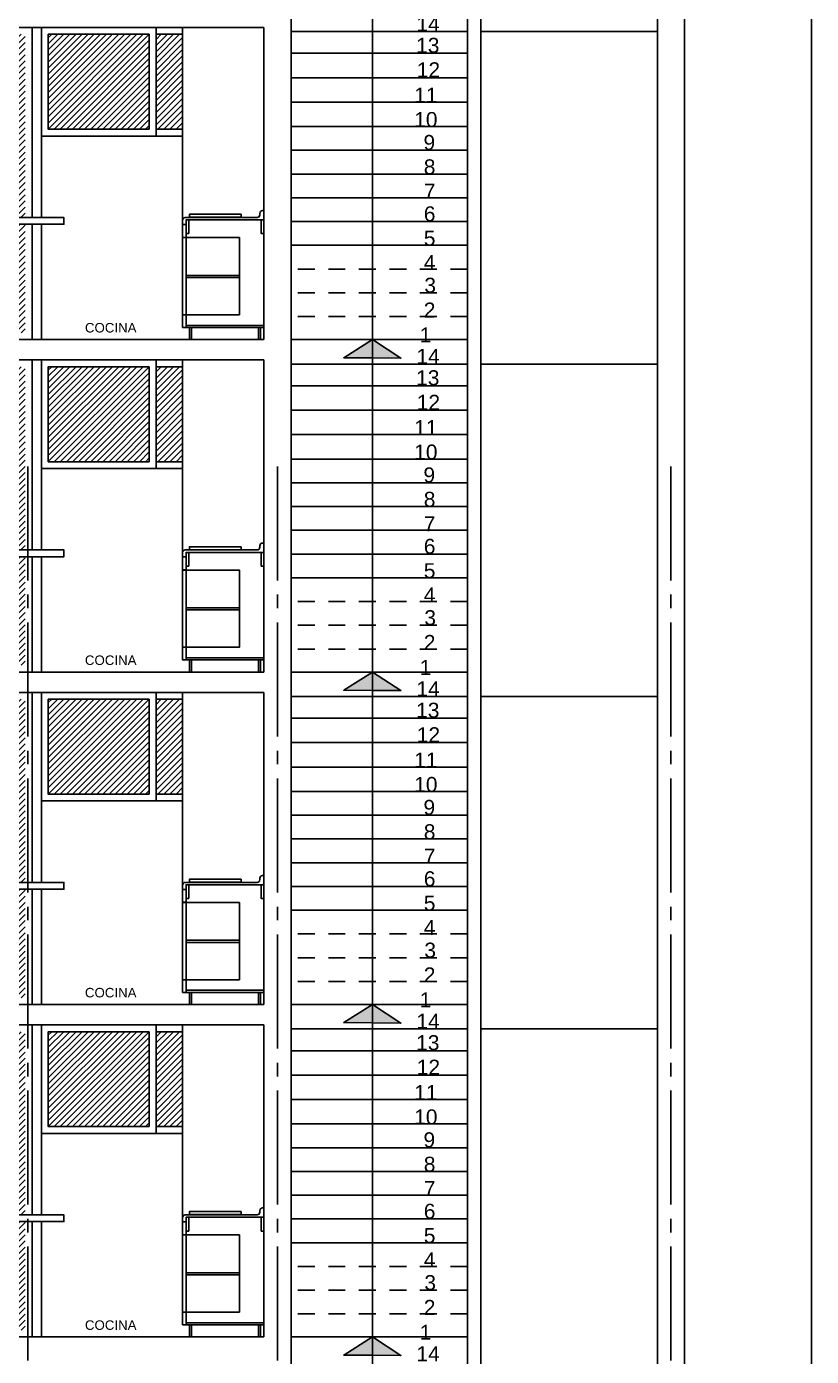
# Model space of a CAD drawing. Header units: millimetres. Extents: x 1217 to 2428, y 234 to 779.
# Drawn here: x 2241.82 to 2247.61, y 394.41 to 404.21 of the extents above; entities that cross this region are included whole.
import ezdxf

# ---------------------------------------------------------------- set-up
doc = ezdxf.new("R2010")
doc.units = ezdxf.units.MM
doc.linetypes.add('ACAD_ISO04W100', pattern=[30, 24, -3, 0, -3])
doc.linetypes.add('HIDDEN2', pattern=[0.1875, 0.125, -0.0625])
for name, color, linetype in [('0.1', 251, 'Continuous'), ('0.2', 2, 'Continuous'), ('0.3', 6, 'Continuous'), ('ARTEFACTOS', 4, 'Continuous'), ('Ejes', 8, 'Continuous'), ('estructura', 3, 'Continuous'), ('Muebles', 8, 'Continuous'), ('MURO', 5, 'Continuous'), ('Texto', 1, 'Continuous')]:
    doc.layers.add(name, color=color, linetype=linetype)
doc.styles.get("Standard").update_dxf_attribs({"font": 'arial.ttf'})

msp = doc.modelspace()

# ---------------------------------------------------------------- hatches: boundary and pattern name
at = {"layer": '0.1', "ltscale": 3}
h = msp.add_hatch(dxfattribs=at)
h.set_pattern_fill('ANSI31', color=256, scale=0.01)
h.set_pattern_definition([(45, (422.33998, -295.273548), (-0.0224506403, 0.0224506403), [])])
h.paths.add_polyline_path([(2240.28961, 404.15099), (2240.07395, 404.15099), (2240.07395, 402.72581), (2240.28961, 402.72581)])
h.paths.add_polyline_path([(2241.67351, 404.15099), (2240.33961, 404.15099), (2240.33961, 402.72581), (2240.6335, 402.72581, -0.3308107), (2240.69209, 402.68579), (2240.69209, 402.45486), (2240.75706, 402.45486, -1), (2240.75706, 402.41691), (2240.75706, 401.95099), (2241.67351, 401.95099)])
h.paths.add_polyline_path([(2241.81152, 404.15099), (2241.67351, 404.15099), (2241.67351, 401.95099), (2241.81152, 401.95099), (2241.81152, 402.75099), (2241.69651, 402.75099), (2241.69651, 402.80099), (2241.81152, 402.80099)])
h.paths.add_polyline_path([(2242.7263, 404.15099), (2241.98152, 404.15099), (2241.98152, 403.45099), (2242.7263, 403.45099)])
h.paths.add_polyline_path([(2242.97135, 404.15099), (2242.7763, 404.15099), (2242.7763, 403.45099), (2242.97135, 403.45099)])
h = msp.add_hatch(dxfattribs=at)
h.set_pattern_fill('ANSI31', color=256, scale=0.01)
h.set_pattern_definition([(45, (422.33998, -297.723548), (-0.0224506403, 0.0224506403), [])])
h.paths.add_polyline_path([(2240.28961, 401.70099), (2240.07395, 401.70099), (2240.07395, 400.27581), (2240.28961, 400.27581)])
h.paths.add_polyline_path([(2241.67351, 401.70099), (2240.33961, 401.70099), (2240.33961, 400.27581), (2240.6335, 400.27581, -0.3308107), (2240.69209, 400.23579), (2240.69209, 400.00486), (2240.75706, 400.00486, -1), (2240.75706, 399.96691), (2240.75706, 399.50099), (2241.67351, 399.50099)])
h.paths.add_polyline_path([(2241.81152, 401.70099), (2241.67351, 401.70099), (2241.67351, 399.50099), (2241.81152, 399.50099), (2241.81152, 400.30099), (2241.69651, 400.30099), (2241.69651, 400.35099), (2241.81152, 400.35099)])
h.paths.add_polyline_path([(2242.7263, 401.70099), (2241.98152, 401.70099), (2241.98152, 401.00099), (2242.7263, 401.00099)])
h.paths.add_polyline_path([(2242.97135, 401.70099), (2242.7763, 401.70099), (2242.7763, 401.00099), (2242.97135, 401.00099)])
h = msp.add_hatch(dxfattribs=at)
h.set_pattern_fill('ANSI31', color=256, scale=0.01)
h.set_pattern_definition([(45, (422.33998, -300.173548), (-0.0224506403, 0.0224506403), [])])
h.paths.add_polyline_path([(2240.28961, 399.25099), (2240.07395, 399.25099), (2240.07395, 397.82581), (2240.28961, 397.82581)])
h.paths.add_polyline_path([(2241.67351, 399.25099), (2240.33961, 399.25099), (2240.33961, 397.82581), (2240.6335, 397.82581, -0.3308107), (2240.69209, 397.78579), (2240.69209, 397.55486), (2240.75706, 397.55486, -1), (2240.75706, 397.51691), (2240.75706, 397.05099), (2241.67351, 397.05099)])
h.paths.add_polyline_path([(2241.81152, 399.25099), (2241.67351, 399.25099), (2241.67351, 397.05099), (2241.81152, 397.05099), (2241.81152, 397.85099), (2241.69651, 397.85099), (2241.69651, 397.90099), (2241.81152, 397.90099)])
h.paths.add_polyline_path([(2242.7263, 399.25099), (2241.98152, 399.25099), (2241.98152, 398.55099), (2242.7263, 398.55099)])
h.paths.add_polyline_path([(2242.97135, 399.25099), (2242.7763, 399.25099), (2242.7763, 398.55099), (2242.97135, 398.55099)])
h = msp.add_hatch(dxfattribs=at)
h.set_pattern_fill('ANSI31', color=256, scale=0.01)
h.set_pattern_definition([(45, (422.33998, -302.62355), (-0.0224506403, 0.0224506403), [])])
h.paths.add_polyline_path([(2240.28961, 396.80099), (2240.07395, 396.80099), (2240.07395, 395.37581), (2240.28961, 395.37581)])
h.paths.add_polyline_path([(2241.67351, 396.80099), (2240.33961, 396.80099), (2240.33961, 395.37581), (2240.6335, 395.37581, -0.3308107), (2240.69209, 395.33579), (2240.69209, 395.10486), (2240.75706, 395.10486, -1), (2240.75706, 395.06691), (2240.75706, 394.60099), (2241.67351, 394.60099)])
h.paths.add_polyline_path([(2241.81152, 396.80099), (2241.67351, 396.80099), (2241.67351, 394.60099), (2241.81152, 394.60099), (2241.81152, 395.40099), (2241.69651, 395.40099), (2241.69651, 395.45099), (2241.81152, 395.45099)])
h.paths.add_polyline_path([(2242.7263, 396.80099), (2241.98152, 396.80099), (2241.98152, 396.10099), (2242.7263, 396.10099)])
h.paths.add_polyline_path([(2242.97135, 396.80099), (2242.7763, 396.80099), (2242.7763, 396.10099), (2242.97135, 396.10099)])
at = {"layer": 'Muebles', "linetype": 'ByBlock'}
h = msp.add_hatch(color=256, dxfattribs=at)
h.paths.add_polyline_path([(2244.58119, 401.76471), (2244.37014, 401.76618), (2244.37108, 401.90099)])
h.paths.add_polyline_path([(2244.37108, 401.90099), (2244.37014, 401.76618), (2244.1591, 401.76765)])
h = msp.add_hatch(color=256, dxfattribs=at)
h.paths.add_polyline_path([(2244.58119, 399.31471), (2244.37014, 399.31618), (2244.37108, 399.45099)])
h.paths.add_polyline_path([(2244.37108, 399.45099), (2244.37014, 399.31618), (2244.1591, 399.31765)])
h = msp.add_hatch(color=256, dxfattribs=at)
h.paths.add_polyline_path([(2244.58119, 396.86471), (2244.37014, 396.86618), (2244.37108, 397.00099)])
h.paths.add_polyline_path([(2244.37108, 397.00099), (2244.37014, 396.86618), (2244.1591, 396.86765)])
h = msp.add_hatch(color=256, dxfattribs=at)
h.paths.add_polyline_path([(2244.58119, 394.41471), (2244.37014, 394.41618), (2244.37108, 394.55099)])
h.paths.add_polyline_path([(2244.37108, 394.55099), (2244.37014, 394.41618), (2244.1591, 394.41765)])

# ---------------------------------------------------------------- linework, layer by layer
at = {"layer": '0.1', "ltscale": 3}
msp.add_lwpolyline([(2247.60666, 377.15066), (2247.60666, 438.10099)], dxfattribs=at)
at = {"layer": '0.1', "ltscale": 3, "elevation": 0}
for points in [[(2244.37108, 401.87099), (2244.37108, 404.35099)], [(2242.97135, 403.40099), (2241.93152, 403.40099), (2241.93152, 404.20099), (2243.57108, 404.20099)], [(2242.7763, 404.20099), (2242.7763, 403.40099)], [(2244.37108, 401.89099), (2244.3714, 404.23617)], [(2245.17108, 404.17099), (2246.47108, 404.17099)], [(2245.17108, 404.17099), (2246.47108, 404.17099)], [(2242.7263, 403.45099), (2241.98152, 403.45099), (2241.98152, 404.15099), (2242.7263, 404.15099)], [(2242.7263, 404.15099), (2242.7263, 403.45099)], [(2242.7763, 404.15099), (2242.97135, 404.15099)], [(2242.97135, 403.45099), (2242.7763, 403.45099)], [(2244.37108, 399.42099), (2244.37108, 401.90099)], [(2242.97135, 400.95099), (2241.93152, 400.95099), (2241.93152, 401.75099), (2243.57108, 401.75099)], [(2242.7763, 401.75099), (2242.7763, 400.95099)], [(2244.37108, 399.44099), (2244.3714, 401.78617)], [(2245.17108, 401.72099), (2246.47108, 401.72099)], [(2245.17108, 401.72099), (2246.47108, 401.72099)], [(2242.7263, 401.00099), (2241.98152, 401.00099), (2241.98152, 401.70099), (2242.7263, 401.70099)], [(2242.7263, 401.70099), (2242.7263, 401.00099)], [(2242.7763, 401.70099), (2242.97135, 401.70099)], [(2242.97135, 401.00099), (2242.7763, 401.00099)], [(2244.37108, 396.97099), (2244.37108, 399.45099)], [(2242.97135, 398.50099), (2241.93152, 398.50099), (2241.93152, 399.30099), (2243.57108, 399.30099)], [(2242.7763, 399.30099), (2242.7763, 398.50099)], [(2244.37108, 396.99099), (2244.3714, 399.33617)], [(2245.17108, 399.27099), (2246.47108, 399.27099)], [(2245.17108, 399.27099), (2246.47108, 399.27099)], [(2242.7263, 398.55099), (2241.98152, 398.55099), (2241.98152, 399.25099), (2242.7263, 399.25099)], [(2242.7263, 399.25099), (2242.7263, 398.55099)], [(2242.7763, 399.25099), (2242.97135, 399.25099)], [(2242.97135, 398.55099), (2242.7763, 398.55099)], [(2244.37108, 394.52099), (2244.37108, 397.00099)], [(2242.97135, 396.05099), (2241.93152, 396.05099), (2241.93152, 396.85099), (2243.57108, 396.85099)], [(2242.7763, 396.85099), (2242.7763, 396.05099)], [(2244.37108, 394.54099), (2244.3714, 396.88617)], [(2245.17108, 396.82099), (2246.47108, 396.82099)], [(2245.17108, 396.82099), (2246.47108, 396.82099)], [(2242.7263, 396.10099), (2241.98152, 396.10099), (2241.98152, 396.80099), (2242.7263, 396.80099)], [(2242.7263, 396.80099), (2242.7263, 396.10099)], [(2242.7763, 396.80099), (2242.97135, 396.80099)], [(2242.97135, 396.10099), (2242.7763, 396.10099)], [(2244.37108, 392.07099), (2244.37108, 394.55099)], [(2244.37108, 392.09099), (2244.3714, 394.43617)]]:
    msp.add_lwpolyline(points, dxfattribs=at)
at = {"layer": '0.1', "linetype": 'HIDDEN2', "elevation": 0}
for points in [[(2245.07108, 402.42099), (2243.77108, 402.42099)], [(2245.07108, 402.24599), (2243.77108, 402.24599)], [(2245.07108, 402.07099), (2243.77108, 402.07099)], [(2245.07108, 399.97099), (2243.77108, 399.97099)], [(2245.07108, 399.79599), (2243.77108, 399.79599)], [(2245.07108, 399.62099), (2243.77108, 399.62099)], [(2245.07108, 397.52099), (2243.77108, 397.52099)], [(2245.07108, 397.34599), (2243.77108, 397.34599)], [(2245.07108, 397.17099), (2243.77108, 397.17099)], [(2245.07108, 395.07099), (2243.77108, 395.07099)], [(2245.07108, 394.89599), (2243.77108, 394.89599)], [(2245.07108, 394.72099), (2243.77108, 394.72099)]]:
    msp.add_lwpolyline(points, dxfattribs=at)
at = {"layer": '0.2', "ltscale": 3, "elevation": 0}
for points in [[(2241.86152, 404.20099), (2241.86152, 402.80099)], [(2241.93152, 404.20099), (2241.93152, 402.80099)], [(2242.97135, 402.78074), (2242.97135, 404.20099)], [(2245.07108, 404.17099), (2243.77108, 404.17099)], [(2245.07108, 404.01099), (2243.77108, 404.01099)], [(2245.07108, 403.83099), (2243.77108, 403.83099)], [(2245.07108, 403.65099), (2243.77108, 403.65099)], [(2241.86152, 402.75099), (2241.86152, 401.90099)], [(2241.93152, 402.75099), (2241.93152, 401.90099)], [(2245.07108, 401.90099), (2243.77108, 401.90099)], [(2241.86152, 401.75099), (2241.86152, 400.35099)], [(2241.93152, 401.75099), (2241.93152, 400.35099)], [(2242.97135, 400.33074), (2242.97135, 401.75099)], [(2245.07108, 401.72099), (2243.77108, 401.72099)], [(2245.07108, 401.56099), (2243.77108, 401.56099)], [(2245.07108, 401.38099), (2243.77108, 401.38099)], [(2245.07108, 401.20099), (2243.77108, 401.20099)], [(2241.86152, 400.30099), (2241.86152, 399.45099)], [(2241.93152, 400.30099), (2241.93152, 399.45099)], [(2245.07108, 399.45099), (2243.77108, 399.45099)], [(2241.86152, 399.30099), (2241.86152, 397.90099)], [(2241.93152, 399.30099), (2241.93152, 397.90099)], [(2242.97135, 397.88074), (2242.97135, 399.30099)], [(2245.07108, 399.27099), (2243.77108, 399.27099)], [(2245.07108, 399.11099), (2243.77108, 399.11099)], [(2245.07108, 398.93099), (2243.77108, 398.93099)], [(2245.07108, 398.75099), (2243.77108, 398.75099)], [(2241.86152, 397.85099), (2241.86152, 397.00099)], [(2241.93152, 397.85099), (2241.93152, 397.00099)], [(2245.07108, 397.00099), (2243.77108, 397.00099)], [(2241.86152, 396.85099), (2241.86152, 395.45099)], [(2241.93152, 396.85099), (2241.93152, 395.45099)], [(2242.97135, 395.43074), (2242.97135, 396.85099)], [(2245.07108, 396.82099), (2243.77108, 396.82099)], [(2245.07108, 396.66099), (2243.77108, 396.66099)], [(2245.07108, 396.48099), (2243.77108, 396.48099)], [(2245.07108, 396.30099), (2243.77108, 396.30099)], [(2241.86152, 395.40099), (2241.86152, 394.55099)], [(2241.93152, 395.40099), (2241.93152, 394.55099)], [(2245.07108, 394.55099), (2243.77108, 394.55099)]]:
    msp.add_lwpolyline(points, dxfattribs=at)
at = {"layer": '0.2', "elevation": 0}
for points in [[(2243.40279, 402.82485), (2243.02177, 402.82485), (2243.02177, 402.8025), (2243.40279, 402.8025)], [(2242.97135, 402.08413), (2242.99667, 402.08413), (2242.99667, 402.65263), (2242.97135, 402.65263)], [(2242.97151, 402.65263), (2243.39013, 402.65263), (2243.39013, 402.08413), (2242.97151, 402.08413)], [(2243.40279, 400.37485), (2243.02177, 400.37485), (2243.02177, 400.3525), (2243.40279, 400.3525)], [(2242.97135, 399.63413), (2242.99667, 399.63413), (2242.99667, 400.20263), (2242.97135, 400.20263)], [(2242.97151, 400.20263), (2243.39013, 400.20263), (2243.39013, 399.63413), (2242.97151, 399.63413)], [(2243.40279, 397.92485), (2243.02177, 397.92485), (2243.02177, 397.9025), (2243.40279, 397.9025)], [(2242.97135, 397.18413), (2242.99667, 397.18413), (2242.99667, 397.75263), (2242.97135, 397.75263)], [(2242.97151, 397.75263), (2243.39013, 397.75263), (2243.39013, 397.18413), (2242.97151, 397.18413)], [(2243.40279, 395.47485), (2243.02177, 395.47485), (2243.02177, 395.4525), (2243.40279, 395.4525)], [(2242.97135, 394.73413), (2242.99667, 394.73413), (2242.99667, 395.30263), (2242.97135, 395.30263)], [(2242.97151, 395.30263), (2243.39013, 395.30263), (2243.39013, 394.73413), (2242.97151, 394.73413)]]:
    msp.add_lwpolyline(points, close=True, dxfattribs=at)
for points in [[(2243.39013, 402.35917), (2242.99667, 402.35917), (2242.99667, 402.37418), (2243.39013, 402.37418), (2243.39013, 402.35917)], [(2243.39013, 399.90917), (2242.99667, 399.90917), (2242.99667, 399.92418), (2243.39013, 399.92418), (2243.39013, 399.90917)], [(2243.39013, 397.45917), (2242.99667, 397.45917), (2242.99667, 397.47418), (2243.39013, 397.47418), (2243.39013, 397.45917)], [(2243.39013, 395.00917), (2242.99667, 395.00917), (2242.99667, 395.02418), (2243.39013, 395.02418), (2243.39013, 395.00917)]]:
    msp.add_lwpolyline(points, dxfattribs=at)
at = {"layer": '0.3'}
for p, q in [((2243.52072, 402.80099, 0), (2242.98908, 402.80099, 0)), ((2243.54098, 402.83137, 0), (2243.54098, 402.82125, 0)), ((2243.57135, 402.85163, 0), (2243.56123, 402.85163, 0)), ((2243.52072, 400.35099, 0), (2242.98908, 400.35099, 0)), ((2243.54098, 400.38137, 0), (2243.54098, 400.37125, 0)), ((2243.57135, 400.40163, 0), (2243.56123, 400.40163, 0)), ((2243.52072, 397.90099, 0), (2242.98908, 397.90099, 0)), ((2243.54098, 397.93137, 0), (2243.54098, 397.92125, 0)), ((2243.57135, 397.95163, 0), (2243.56123, 397.95163, 0)), ((2243.52072, 395.45099, 0), (2242.98908, 395.45099, 0)), ((2243.54098, 395.48137, 0), (2243.54098, 395.47125, 0)), ((2243.57135, 395.50163, 0), (2243.56123, 395.50163, 0))]:
    msp.add_line(p, q, dxfattribs=at)
at = {"layer": '0.3', "ltscale": 3, "elevation": 0}
for points in [[(2245.07108, 403.47099), (2243.77108, 403.47099)], [(2245.07108, 403.29599), (2243.77108, 403.29599)], [(2245.07108, 403.12099), (2243.77108, 403.12099)], [(2245.07108, 402.94599), (2243.77108, 402.94599)], [(2245.07108, 401.02099), (2243.77108, 401.02099)], [(2245.07108, 400.84599), (2243.77108, 400.84599)], [(2245.07108, 400.67099), (2243.77108, 400.67099)], [(2245.07108, 400.49599), (2243.77108, 400.49599)], [(2245.07108, 398.57099), (2243.77108, 398.57099)], [(2245.07108, 398.39599), (2243.77108, 398.39599)], [(2245.07108, 398.22099), (2243.77108, 398.22099)], [(2245.07108, 398.04599), (2243.77108, 398.04599)], [(2245.07108, 396.12099), (2243.77108, 396.12099)], [(2245.07108, 395.94599), (2243.77108, 395.94599)], [(2245.07108, 395.77099), (2243.77108, 395.77099)], [(2245.07108, 395.59599), (2243.77108, 395.59599)]]:
    msp.add_lwpolyline(points, dxfattribs=at)
at = {"layer": '0.3', "elevation": 0}
for points in [[(2241.69651, 402.75099), (2242.09651, 402.75099), (2242.09651, 402.80099), (2241.69651, 402.80099)], [(2243.01692, 402.68201), (2242.99667, 402.68201), (2242.99667, 402.78327), (2243.01692, 402.78327)], [(2243.57135, 402.68201), (2243.5511, 402.68201), (2243.5511, 402.78327), (2243.57135, 402.78327)], [(2242.99667, 402.74939), (2242.97135, 402.74939), (2242.97135, 402.65438), (2242.99667, 402.65438)], [(2242.99667, 402.08413), (2242.97135, 402.08413), (2242.97135, 401.99087), (2242.99667, 401.99087)], [(2241.69651, 400.30099), (2242.09651, 400.30099), (2242.09651, 400.35099), (2241.69651, 400.35099)], [(2243.01692, 400.23201), (2242.99667, 400.23201), (2242.99667, 400.33327), (2243.01692, 400.33327)], [(2243.57135, 400.23201), (2243.5511, 400.23201), (2243.5511, 400.33327), (2243.57135, 400.33327)], [(2242.99667, 400.29939), (2242.97135, 400.29939), (2242.97135, 400.20438), (2242.99667, 400.20438)], [(2242.99667, 399.63413), (2242.97135, 399.63413), (2242.97135, 399.54087), (2242.99667, 399.54087)], [(2241.69651, 397.85099), (2242.09651, 397.85099), (2242.09651, 397.90099), (2241.69651, 397.90099)], [(2243.01692, 397.78201), (2242.99667, 397.78201), (2242.99667, 397.88327), (2243.01692, 397.88327)], [(2243.57135, 397.78201), (2243.5511, 397.78201), (2243.5511, 397.88327), (2243.57135, 397.88327)], [(2242.99667, 397.84939), (2242.97135, 397.84939), (2242.97135, 397.75438), (2242.99667, 397.75438)], [(2242.99667, 397.18413), (2242.97135, 397.18413), (2242.97135, 397.09087), (2242.99667, 397.09087)], [(2241.69651, 395.40099), (2242.09651, 395.40099), (2242.09651, 395.45099), (2241.69651, 395.45099)], [(2243.01692, 395.33201), (2242.99667, 395.33201), (2242.99667, 395.43327), (2243.01692, 395.43327)], [(2243.57135, 395.33201), (2243.5511, 395.33201), (2243.5511, 395.43327), (2243.57135, 395.43327)], [(2242.99667, 395.39939), (2242.97135, 395.39939), (2242.97135, 395.30438), (2242.99667, 395.30438)], [(2242.99667, 394.73413), (2242.97135, 394.73413), (2242.97135, 394.64087), (2242.99667, 394.64087)]]:
    msp.add_lwpolyline(points, close=True, dxfattribs=at)
for points in [[(2242.99667, 402.80099), (2242.99161, 402.80099, 0.4142136), (2242.97135, 402.78074), (2242.97135, 402.74939)], [(2242.99667, 400.35099), (2242.99161, 400.35099, 0.4142136), (2242.97135, 400.33074), (2242.97135, 400.29939)], [(2242.99667, 397.90099), (2242.99161, 397.90099, 0.4142136), (2242.97135, 397.88074), (2242.97135, 397.84939)], [(2242.99667, 395.45099), (2242.99161, 395.45099, 0.4142136), (2242.97135, 395.43074), (2242.97135, 395.39939)]]:
    msp.add_lwpolyline(points, format="xyb", dxfattribs=at)
for points in [[(2242.97135, 402.74939), (2242.99667, 402.74939), (2242.99667, 402.78327)], [(2243.57135, 402.85163), (2243.57135, 402.78327), (2242.99667, 402.78327)], [(2243.57135, 401.99087), (2242.99667, 401.99087), (2242.99667, 402.00587), (2243.57135, 402.00587), (2243.57135, 401.99087)], [(2243.03768, 401.99087), (2243.02249, 401.99087), (2243.02249, 401.90099), (2243.03768, 401.90099), (2243.03768, 401.99087)], [(2243.53034, 401.99087), (2243.54553, 401.99087), (2243.54553, 401.90099), (2243.53034, 401.90099), (2243.53034, 401.99087)], [(2242.97135, 400.29939), (2242.99667, 400.29939), (2242.99667, 400.33327)], [(2243.57135, 400.40163), (2243.57135, 400.33327), (2242.99667, 400.33327)], [(2243.57135, 399.54087), (2242.99667, 399.54087), (2242.99667, 399.55587), (2243.57135, 399.55587), (2243.57135, 399.54087)], [(2243.03768, 399.54087), (2243.02249, 399.54087), (2243.02249, 399.45099), (2243.03768, 399.45099), (2243.03768, 399.54087)], [(2243.53034, 399.54087), (2243.54553, 399.54087), (2243.54553, 399.45099), (2243.53034, 399.45099), (2243.53034, 399.54087)], [(2242.97135, 397.84939), (2242.99667, 397.84939), (2242.99667, 397.88327)], [(2243.57135, 397.95163), (2243.57135, 397.88327), (2242.99667, 397.88327)], [(2243.57135, 397.09087), (2242.99667, 397.09087), (2242.99667, 397.10587), (2243.57135, 397.10587), (2243.57135, 397.09087)], [(2243.03768, 397.09087), (2243.02249, 397.09087), (2243.02249, 397.00099), (2243.03768, 397.00099), (2243.03768, 397.09087)], [(2243.53034, 397.09087), (2243.54553, 397.09087), (2243.54553, 397.00099), (2243.53034, 397.00099), (2243.53034, 397.09087)], [(2242.97135, 395.39939), (2242.99667, 395.39939), (2242.99667, 395.43327)], [(2243.57135, 395.50163), (2243.57135, 395.43327), (2242.99667, 395.43327)], [(2243.57135, 394.64087), (2242.99667, 394.64087), (2242.99667, 394.65587), (2243.57135, 394.65587), (2243.57135, 394.64087)], [(2243.03768, 394.64087), (2243.02249, 394.64087), (2243.02249, 394.55099), (2243.03768, 394.55099), (2243.03768, 394.64087)], [(2243.53034, 394.64087), (2243.54553, 394.64087), (2243.54553, 394.55099), (2243.53034, 394.55099), (2243.53034, 394.64087)]]:
    msp.add_lwpolyline(points, dxfattribs=at)
at = {"layer": '0.3'}
for centre, start, end in [((2243.52072, 402.82125, 0), 270, 0), ((2243.56123, 402.83137, 0), 90, 180), ((2243.52072, 400.37125, 0), 270, 0), ((2243.56123, 400.38137, 0), 90, 180), ((2243.52072, 397.92125, 0), 270, 0), ((2243.56123, 397.93137, 0), 90, 180), ((2243.52072, 395.47125, 0), 270, 0), ((2243.56123, 395.48137, 0), 90, 180)]:
    msp.add_arc(centre, 0.02025, start, end, dxfattribs=at)
at = {"layer": 'ARTEFACTOS', "color": 1}
for p, q in [((2243.57135, 402.00731, 0), (2243.57135, 402.79465, 0)), ((2243.57135, 399.55731, 0), (2243.57135, 400.34465, 0)), ((2243.57135, 397.10731, 0), (2243.57135, 397.89465, 0)), ((2243.57135, 394.65731, 0), (2243.57135, 395.44465, 0))]:
    msp.add_line(p, q, dxfattribs=at)
at = {"layer": 'Ejes', "linetype": 'ACAD_ISO04W100', "ltscale": 0.035, "elevation": 0}
for points in [[(2241.83167, 400.96664), (2241.83167, 371.9866)], [(2243.67112, 400.96664), (2243.67112, 371.9866)], [(2246.57111, 400.96664), (2246.57111, 371.9866)]]:
    msp.add_lwpolyline(points, dxfattribs=at)
at = {"layer": 'Muebles', "linetype": 'ByBlock', "elevation": 0}
for points in [[(2244.37108, 401.90099), (2244.1591, 401.76765), (2244.37014, 401.76618)], [(2244.37108, 401.90099), (2244.58119, 401.76471), (2244.37014, 401.76618)], [(2244.37108, 399.45099), (2244.1591, 399.31765), (2244.37014, 399.31618)], [(2244.37108, 399.45099), (2244.58119, 399.31471), (2244.37014, 399.31618)], [(2244.37108, 397.00099), (2244.1591, 396.86765), (2244.37014, 396.86618)], [(2244.37108, 397.00099), (2244.58119, 396.86471), (2244.37014, 396.86618)], [(2244.37108, 394.55099), (2244.1591, 394.41765), (2244.37014, 394.41618)], [(2244.37108, 394.55099), (2244.58119, 394.41471), (2244.37014, 394.41618)]]:
    msp.add_lwpolyline(points, dxfattribs=at)
at = {"layer": 'MURO', "ltscale": 3}
msp.add_line((2246.67108, 438.10099, 0), (2246.67108, 373.37099, 0), dxfattribs=at)
at = {"layer": 'MURO', "ltscale": 3, "elevation": 0}
for points in [[(2246.47108, 436.20099), (2246.47108, 374.87099)], [(2243.77108, 436.05099), (2243.77108, 378.27099)], [(2245.17108, 406.62099), (2245.17108, 404.14099)], [(2245.07108, 405.04599), (2245.07108, 404.14099)], [(2245.07108, 404.35099), (2245.07108, 402.77099)], [(2245.17108, 404.35099), (2245.17108, 401.90099)], [(2243.57108, 404.20099), (2238.76771, 404.20099)], [(2243.57108, 404.20099), (2243.57108, 401.90099)], [(2245.07108, 404.17099), (2245.07108, 402.77099)], [(2245.17108, 404.17099), (2245.17108, 401.69099)], [(2245.07108, 402.77099), (2243.77108, 402.77099)], [(2245.07108, 402.77099), (2245.07108, 401.90099)], [(2245.07108, 402.59599), (2243.77108, 402.59599)], [(2245.07108, 402.59599), (2245.07108, 401.69099)], [(2243.57108, 401.90099), (2238.76771, 401.90099)], [(2245.07108, 401.90099), (2245.07108, 400.32099)], [(2245.17108, 401.90099), (2245.17108, 399.45099)], [(2243.57108, 401.75099), (2238.76771, 401.75099)], [(2243.57108, 401.75099), (2243.57108, 399.45099)], [(2245.07108, 401.72099), (2245.07108, 400.32099)], [(2245.17108, 401.72099), (2245.17108, 399.24099)], [(2245.07108, 400.32099), (2243.77108, 400.32099)], [(2245.07108, 400.32099), (2245.07108, 399.45099)], [(2245.07108, 400.14599), (2243.77108, 400.14599)], [(2245.07108, 400.14599), (2245.07108, 399.24099)], [(2243.57108, 399.45099), (2238.76771, 399.45099)], [(2245.07108, 399.45099), (2245.07108, 397.87099)], [(2245.17108, 399.45099), (2245.17108, 397.00099)], [(2243.57108, 399.30099), (2238.76771, 399.30099)], [(2243.57108, 399.30099), (2243.57108, 397.00099)], [(2245.07108, 399.27099), (2245.07108, 397.87099)], [(2245.17108, 399.27099), (2245.17108, 396.79099)], [(2245.07108, 397.87099), (2243.77108, 397.87099)], [(2245.07108, 397.87099), (2245.07108, 397.00099)], [(2245.07108, 397.69599), (2243.77108, 397.69599)], [(2245.07108, 397.69599), (2245.07108, 396.79099)], [(2243.57108, 397.00099), (2238.76771, 397.00099)], [(2245.07108, 397.00099), (2245.07108, 395.42099)], [(2245.17108, 397.00099), (2245.17108, 394.55099)], [(2243.57108, 396.85099), (2238.76771, 396.85099)], [(2243.57108, 396.85099), (2243.57108, 394.55099)], [(2245.07108, 396.82099), (2245.07108, 395.42099)], [(2245.17108, 396.82099), (2245.17108, 394.34099)], [(2245.07108, 395.42099), (2243.77108, 395.42099)], [(2245.07108, 395.42099), (2245.07108, 394.55099)], [(2245.07108, 395.24599), (2243.77108, 395.24599)], [(2245.07108, 395.24599), (2245.07108, 394.34099)], [(2243.57108, 394.55099), (2238.76771, 394.55099)], [(2245.07108, 394.55099), (2245.07108, 392.97099)], [(2245.17108, 394.55099), (2245.17108, 392.10099)]]:
    msp.add_lwpolyline(points, dxfattribs=at)

# ---------------------------------------------------------------- texts
at = {"layer": 'estructura', "color": 1, "char_height": 0.1106475, "width": 0.1026, "attachment_point": 9, "line_spacing_factor": 0.938532}
for s, insert in [('\\fArial|b0|i0|c0|p34|;14', (2244.86706, 404.17231, 0)), ('\\fArial|b0|i0|c0|p34|;13', (2244.86487, 404.01305, 0)), ('\\fArial|b0|i0|c0|p34|;12', (2244.86966, 403.83385, 0)), ('\\fArial|b0|i0|c0|p34|;11', (2244.8505, 403.6469, 0)), ('\\fArial|b0|i0|c0|p34|;10', (2244.8505, 403.4659, 0)), ('\\fArial|b0|i0|c0|p34|;9', (2244.83306, 403.29707, 0)), ('\\fArial|b0|i0|c0|p34|;8', (2244.83542, 403.1173, 0)), ('\\fArial|b0|i0|c0|p34|;7', (2244.83542, 402.93879, 0)), ('\\fArial|b0|i0|c0|p34|;6', (2244.83542, 402.77087, 0)), ('\\fArial|b0|i0|c0|p34|;5', (2244.83542, 402.59123, 0)), ('\\fArial|b0|i0|c0|p34|;4', (2244.83542, 402.41404, 0)), ('\\fArial|b0|i0|c0|p34|;3', (2244.83945, 402.24491, 0)), ('\\fArial|b0|i0|c0|p34|;2', (2244.83542, 402.06369, 0)), ('\\fArial|b0|i0|c0|p34|;1', (2244.80516, 401.88046, 0)), ('\\fArial|b0|i0|c0|p34|;14', (2244.86706, 401.72231, 0)), ('\\fArial|b0|i0|c0|p34|;13', (2244.86487, 401.56305, 0)), ('\\fArial|b0|i0|c0|p34|;12', (2244.86966, 401.38385, 0)), ('\\fArial|b0|i0|c0|p34|;11', (2244.8505, 401.1969, 0)), ('\\fArial|b0|i0|c0|p34|;10', (2244.8505, 401.0159, 0)), ('\\fArial|b0|i0|c0|p34|;9', (2244.83306, 400.84707, 0)), ('\\fArial|b0|i0|c0|p34|;8', (2244.83542, 400.6673, 0)), ('\\fArial|b0|i0|c0|p34|;7', (2244.83542, 400.48879, 0)), ('\\fArial|b0|i0|c0|p34|;6', (2244.83542, 400.32087, 0)), ('\\fArial|b0|i0|c0|p34|;5', (2244.83542, 400.14123, 0)), ('\\fArial|b0|i0|c0|p34|;4', (2244.83542, 399.96404, 0)), ('\\fArial|b0|i0|c0|p34|;3', (2244.83945, 399.79491, 0)), ('\\fArial|b0|i0|c0|p34|;2', (2244.83542, 399.61369, 0)), ('\\fArial|b0|i0|c0|p34|;1', (2244.80516, 399.43046, 0)), ('\\fArial|b0|i0|c0|p34|;14', (2244.86706, 399.27231, 0)), ('\\fArial|b0|i0|c0|p34|;13', (2244.86487, 399.11305, 0)), ('\\fArial|b0|i0|c0|p34|;12', (2244.86966, 398.93385, 0)), ('\\fArial|b0|i0|c0|p34|;11', (2244.8505, 398.7469, 0)), ('\\fArial|b0|i0|c0|p34|;10', (2244.8505, 398.5659, 0)), ('\\fArial|b0|i0|c0|p34|;9', (2244.83306, 398.39707, 0)), ('\\fArial|b0|i0|c0|p34|;8', (2244.83542, 398.2173, 0)), ('\\fArial|b0|i0|c0|p34|;7', (2244.83542, 398.03879, 0)), ('\\fArial|b0|i0|c0|p34|;6', (2244.83542, 397.87087, 0)), ('\\fArial|b0|i0|c0|p34|;5', (2244.83542, 397.69123, 0)), ('\\fArial|b0|i0|c0|p34|;4', (2244.83542, 397.51404, 0)), ('\\fArial|b0|i0|c0|p34|;3', (2244.83945, 397.34491, 0)), ('\\fArial|b0|i0|c0|p34|;2', (2244.83542, 397.16369, 0)), ('\\fArial|b0|i0|c0|p34|;1', (2244.80516, 396.98046, 0)), ('\\fArial|b0|i0|c0|p34|;14', (2244.86706, 396.82231, 0)), ('\\fArial|b0|i0|c0|p34|;13', (2244.86487, 396.66305, 0)), ('\\fArial|b0|i0|c0|p34|;12', (2244.86966, 396.48385, 0)), ('\\fArial|b0|i0|c0|p34|;11', (2244.8505, 396.2969, 0)), ('\\fArial|b0|i0|c0|p34|;10', (2244.8505, 396.1159, 0)), ('\\fArial|b0|i0|c0|p34|;9', (2244.83306, 395.94707, 0)), ('\\fArial|b0|i0|c0|p34|;8', (2244.83542, 395.7673, 0)), ('\\fArial|b0|i0|c0|p34|;7', (2244.83542, 395.58879, 0)), ('\\fArial|b0|i0|c0|p34|;6', (2244.83542, 395.42087, 0)), ('\\fArial|b0|i0|c0|p34|;5', (2244.83542, 395.24123, 0)), ('\\fArial|b0|i0|c0|p34|;4', (2244.83542, 395.06404, 0)), ('\\fArial|b0|i0|c0|p34|;3', (2244.83945, 394.89491, 0)), ('\\fArial|b0|i0|c0|p34|;2', (2244.83542, 394.71369, 0)), ('\\fArial|b0|i0|c0|p34|;1', (2244.80516, 394.53046, 0)), ('\\fArial|b0|i0|c0|p34|;14', (2244.86706, 394.37231, 0))]:
    msp.add_mtext(s, dxfattribs=dict(at, insert=insert))
at = {"layer": 'Texto', "char_height": 0.07, "width": 0.4782903, "attachment_point": 5}
for insert in [(2242.44168, 401.98805, 0), (2242.44168, 399.53805, 0), (2242.44168, 397.08805, 0), (2242.44168, 394.63805, 0)]:
    msp.add_mtext('COCINA', dxfattribs=dict(at, insert=insert))

doc.saveas('drawing.dxf')
